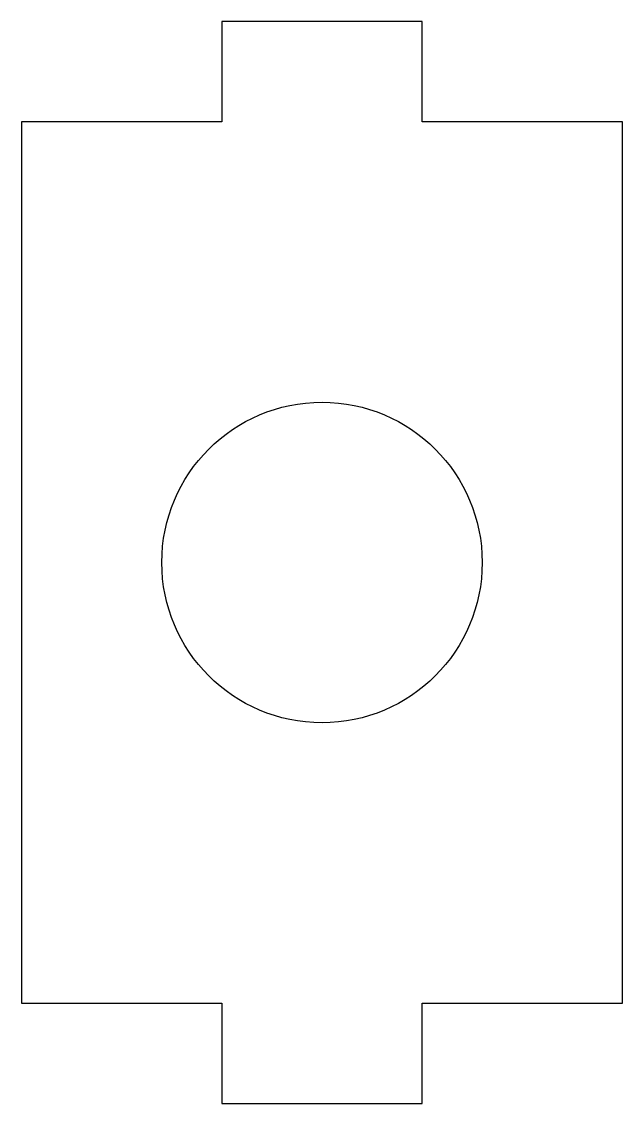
# Model space of a CAD drawing. Header units: millimetres. Extents: x -7.5 to 7.5, y -13.5 to 13.5.
import ezdxf

# ---------------------------------------------------------------- set-up
doc = ezdxf.new("R2010")
doc.units = ezdxf.units.MM

msp = doc.modelspace()

# ---------------------------------------------------------------- linework, layer by layer
msp.add_lwpolyline([(-7.5, -11), (-2.5, -11), (-2.5, -13.5), (2.5, -13.5), (2.5, -11), (7.5, -11), (7.5, 11), (2.5, 11), (2.5, 13.5), (-2.5, 13.5), (-2.5, 11), (-7.5, 11)], close=True)
msp.add_circle((0, 0), 4)

doc.saveas('drawing.dxf')
